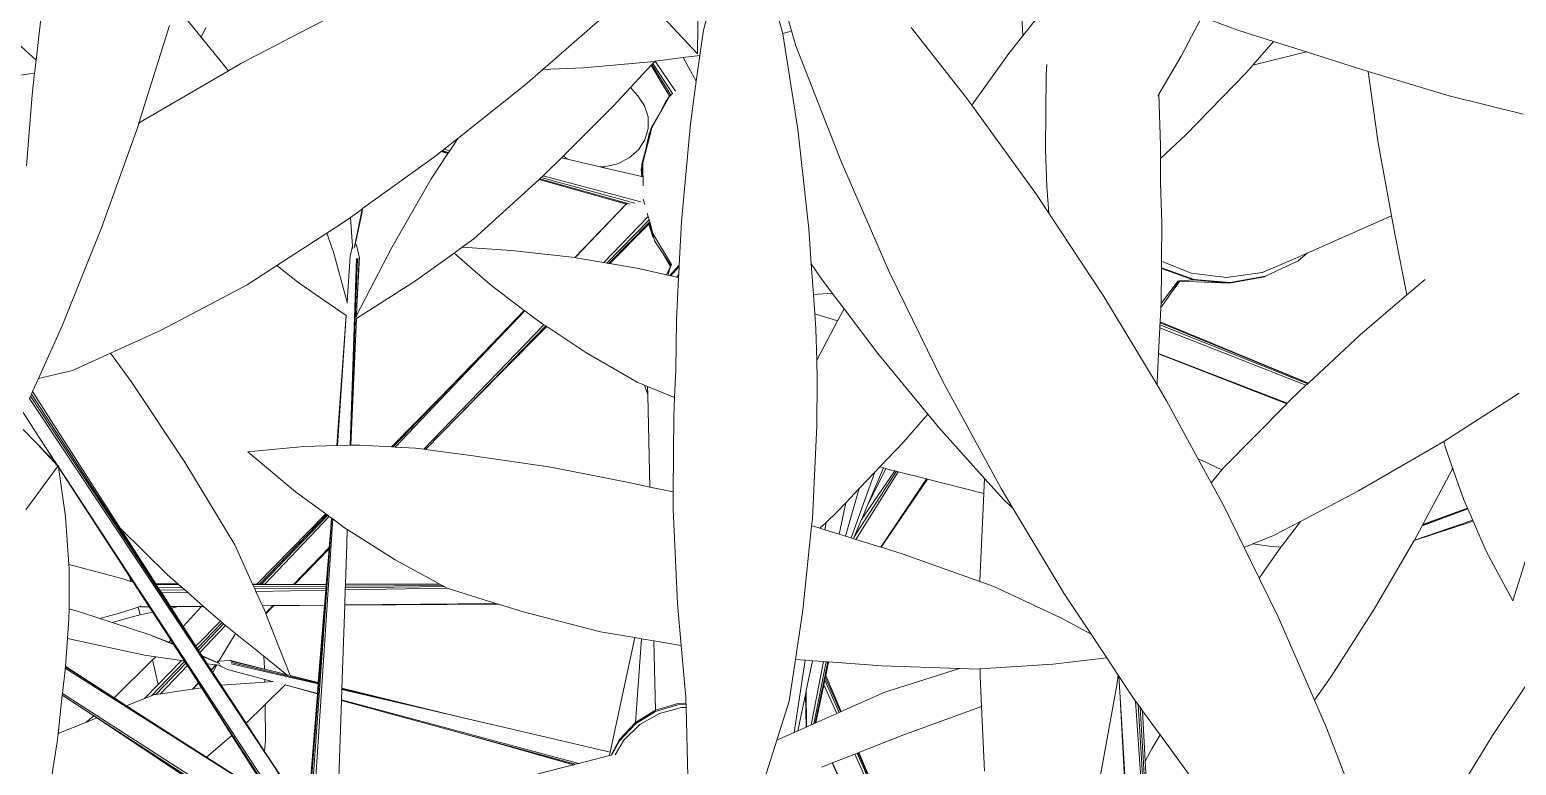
# Model space of a CAD drawing. Header units: millimetres. Extents: x 17 to 218440, y 21 to 53693.
# Drawn here: x 41376.6 to 41617.2, y 21394.7 to 21513.7 of the extents above; entities that cross this region are included whole.
import ezdxf

# ---------------------------------------------------------------- set-up
doc = ezdxf.new("R2010")
doc.units = ezdxf.units.MM
doc.header["$MEASUREMENT"] = 0
doc.layers.add('Edges', color=7, linetype='Continuous', lineweight=18)

# ---------------------------------------------------------------- blocks, each defined once
blk = doc.blocks.new('BAMBOOPLAN')
at = {"layer": 'Edges'}
for p, q in [((3.6815, 0.0826), (3.6303, 0.2615)), ((3.4637, 0.0292), (3.4664, 0.2076)), ((3.4774, 0.0844), (3.5165, 0.2325)), ((3.6609, 0.0762), (3.6189, 0.2274)), ((1.9338, 0.0151), (1.9533, 0.185)), ((4.2162, 0.0707), (4.2102, 0.1849)), ((3.4637, 0.0292), (3.35, 0.1511)), ((4.2162, 0.0707), (4.2803, 0.1518)), ((2.2757, 0.1171), (2.3154, 0.0683)), ((2.4079, 0.0069), (2.6418, 0.1287)), ((3.1059, -0.0072), (3.239, 0.1086)), ((4.5825, 0.0238), (4.6307, 0.1146)), ((4.7134, 0.0843), (4.6307, 0.1146)), ((2.1716, -0.1312), (2.2425, 0.0947)), ((2.3263, 0.0903), (2.3154, 0.0683)), ((3.4693, 0.0259), (3.4774, 0.0844)), ((3.6609, 0.0762), (3.6747, 0.0803)), ((3.6611, 0.0753), (3.6609, 0.0762)), ((3.6957, -0.1445), (3.6611, 0.0753)), ((3.6747, 0.0803), (3.6815, 0.0826)), ((3.6915, 0.0476), (3.6815, 0.0826)), ((4.0823, -0.0677), (3.9579, 0.0906)), ((4.1842, 0.0302), (4.2162, 0.0707)), ((4.7964, 0.0578), (4.7134, 0.0843)), ((1.8835, 0.061), (1.9338, 0.0151)), ((2.3154, 0.0683), (2.3791, -0.0099)), ((3.7958, -0.2196), (3.6915, 0.0476)), ((4.7485, 0.0033), (4.7964, 0.0578)), ((4.8722, 0.0337), (4.7964, 0.0578)), ((1.9303, -0.0151), (1.9338, 0.0151)), ((2.3791, -0.0099), (2.4079, 0.0069)), ((3.2001, -0.003), (3.3556, 0.0107)), ((3.3566, 0.003), (3.3086, -0.0488)), ((3.3556, 0.0107), (3.365, 0.012)), ((3.358, 0.0045), (3.3566, 0.003)), ((3.3854, -0.0451), (3.3566, 0.003)), ((3.3607, 0.0074), (3.358, 0.0045)), ((3.4019, -0.0663), (3.358, 0.0045)), ((3.365, 0.012), (3.3607, 0.0074)), ((3.3607, 0.0074), (3.406, -0.0621)), ((3.365, 0.012), (3.3661, 0.0121)), ((3.3661, 0.0121), (3.4304, 0.0207)), ((3.3661, 0.0121), (3.4126, -0.057)), ((3.4304, 0.0207), (3.4693, 0.0259)), ((3.4304, 0.0207), (3.4524, -0.0186)), ((3.461, -0.034), (3.4693, 0.0259)), ((4.098, -0.0894), (4.1842, 0.0302)), ((4.2715, 0.0047), (4.2701, -0.0191)), ((4.5307, -0.064), (4.5825, 0.0238)), ((4.732, -0.0154), (4.7485, 0.0033)), ((4.8722, 0.0337), (4.7485, 0.0033)), ((4.9755, 0.0008), (4.8722, 0.0337)), ((5.0153, -0.0112), (4.9755, 0.0008)), ((1.8653, -0.0244), (1.9303, -0.0151)), ((1.9245, -0.0655), (1.9303, -0.0151)), ((2.1804, -0.1259), (2.3791, -0.0099)), ((3.0652, -0.0426), (3.1059, -0.0072)), ((3.1059, -0.0072), (3.2001, -0.003)), ((3.4474, -0.1322), (3.461, -0.034)), ((3.4524, -0.0186), (3.461, -0.034)), ((4.2701, -0.0191), (4.2689, -0.1928)), ((4.5931, -0.1582), (4.732, -0.0154)), ((5.0381, -0.1768), (5.0153, -0.0112)), ((5.2025, -0.0679), (5.0153, -0.0112)), ((1.9119, -0.2298), (1.9245, -0.0655)), ((2.9095, -0.1663), (3.0652, -0.0426)), ((3.3086, -0.0488), (3.27, -0.0903)), ((3.3086, -0.0488), (3.3255, -0.0681)), ((3.3413, -0.091), (3.3255, -0.0681)), ((3.3987, -0.068), (3.3854, -0.0451)), ((3.3989, -0.0677), (3.3854, -0.0451)), ((3.3987, -0.068), (3.3931, -0.0779)), ((3.3989, -0.0677), (3.3987, -0.068)), ((3.3991, -0.0687), (3.3987, -0.068)), ((3.3991, -0.0673), (3.3989, -0.0677)), ((3.3995, -0.0688), (3.3989, -0.0677)), ((3.3995, -0.0669), (3.3991, -0.0673)), ((3.3991, -0.0687), (3.3993, -0.069)), ((3.3995, -0.0688), (3.3993, -0.069)), ((3.4019, -0.0663), (3.3995, -0.0688)), ((3.406, -0.0621), (3.4019, -0.0663)), ((3.4063, -0.0619), (3.406, -0.0621)), ((3.4126, -0.057), (3.4126, -0.057)), ((4.098, -0.0894), (4.0823, -0.0677)), ((4.5283, -0.068), (4.5307, -0.064)), ((4.5307, -0.064), (4.535, -0.1827)), ((5.3735, -0.1104), (5.2025, -0.0679)), ((3.27, -0.0903), (3.1538, -0.2065)), ((3.3497, -0.1165), (3.3413, -0.091)), ((3.3959, -0.0749), (3.3659, -0.128)), ((3.3931, -0.0779), (3.3772, -0.1061)), ((3.39, -0.0814), (3.3772, -0.1061)), ((3.3931, -0.0779), (3.39, -0.0814)), ((3.3939, -0.077), (3.3931, -0.0779)), ((3.3968, -0.0719), (3.3939, -0.077)), ((3.3959, -0.0749), (3.3939, -0.077)), ((3.3977, -0.0716), (3.3959, -0.0749)), ((3.3986, -0.0701), (3.3968, -0.0719)), ((3.3968, -0.0719), (3.3977, -0.0716)), ((3.3986, -0.0701), (3.3977, -0.0716)), ((3.3991, -0.0692), (3.3986, -0.0701)), ((3.3993, -0.069), (3.3991, -0.0692)), ((4.2478, -0.2961), (4.098, -0.0894)), ((2.1683, -0.1416), (2.1716, -0.1312)), ((2.1716, -0.1312), (2.1804, -0.1259)), ((3.35, -0.1431), (3.3497, -0.1165)), ((3.3735, -0.1134), (3.3578, -0.1412)), ((3.3772, -0.1061), (3.3581, -0.14)), ((3.3659, -0.128), (3.3581, -0.1418)), ((3.3735, -0.1134), (3.3659, -0.128)), ((3.3772, -0.1061), (3.3735, -0.1134)), ((3.4266, -0.3586), (3.4474, -0.1322)), ((2.0855, -0.3733), (2.1683, -0.1416)), ((2.8779, -0.1914), (2.9095, -0.1663)), ((2.9095, -0.1663), (2.8907, -0.1948)), ((3.3271, -0.1923), (3.3423, -0.1692)), ((3.3507, -0.1689), (3.3383, -0.2173)), ((3.3423, -0.1692), (3.35, -0.1434)), ((3.3517, -0.1557), (3.3441, -0.1908)), ((3.3548, -0.1549), (3.348, -0.1813)), ((3.3507, -0.1689), (3.348, -0.1813)), ((3.35, -0.1431), (3.35, -0.1434)), ((3.3538, -0.1567), (3.3507, -0.1689)), ((3.353, -0.1583), (3.3507, -0.1689)), ((3.3544, -0.1504), (3.3517, -0.1557)), ((3.3538, -0.1567), (3.353, -0.1583)), ((3.3565, -0.1463), (3.3538, -0.1567)), ((3.3548, -0.1549), (3.3538, -0.1567)), ((3.3559, -0.1447), (3.3544, -0.1504)), ((3.3565, -0.1463), (3.3544, -0.1504)), ((3.3575, -0.1444), (3.3548, -0.1549)), ((3.3578, -0.1412), (3.3559, -0.1447)), ((3.3559, -0.1447), (3.3571, -0.1439)), ((3.3571, -0.1439), (3.3565, -0.1463)), ((3.3575, -0.1444), (3.3565, -0.1463)), ((3.3578, -0.1412), (3.3571, -0.1439)), ((3.3571, -0.1439), (3.3577, -0.1436)), ((3.3577, -0.1436), (3.3575, -0.1444)), ((3.3581, -0.1418), (3.3577, -0.1436)), ((3.3581, -0.14), (3.3578, -0.1412)), ((3.7213, -0.3751), (3.6957, -0.1445)), ((4.5348, -0.2125), (4.5931, -0.1582)), ((2.8865, -0.2011), (2.8479, -0.2597)), ((2.8586, -0.2067), (2.8711, -0.1968)), ((2.8711, -0.1968), (2.8719, -0.1961)), ((2.8865, -0.2011), (2.8711, -0.1968)), ((2.8719, -0.1961), (2.8738, -0.1946)), ((2.887, -0.2004), (2.8719, -0.1961)), ((2.8738, -0.1946), (2.8779, -0.1914)), ((2.8738, -0.1946), (2.8882, -0.1985)), ((2.8779, -0.1914), (2.8907, -0.1948)), ((2.887, -0.2004), (2.8865, -0.2011)), ((2.8882, -0.1985), (2.887, -0.2004)), ((2.8907, -0.1948), (2.8882, -0.1985)), ((3.3055, -0.2113), (3.3271, -0.1923)), ((3.3441, -0.1908), (3.3351, -0.2256)), ((3.348, -0.1813), (3.3374, -0.2225)), ((3.3441, -0.1908), (3.3383, -0.2173)), ((4.2689, -0.1928), (4.272, -0.2774)), ((4.535, -0.1827), (4.5348, -0.2125)), ((5.0692, -0.3454), (5.0381, -0.1768)), ((2.6893, -0.3284), (2.8586, -0.2067)), ((3.1491, -0.2112), (3.1118, -0.2484)), ((3.1538, -0.2065), (3.1491, -0.2112)), ((3.1664, -0.2152), (3.1491, -0.2112)), ((3.1538, -0.2065), (3.1611, -0.2126)), ((3.1611, -0.2126), (3.1664, -0.2152)), ((3.2383, -0.232), (3.1664, -0.2152)), ((3.2383, -0.232), (3.249, -0.2319)), ((3.3348, -0.2546), (3.2383, -0.232)), ((3.249, -0.2319), (3.2788, -0.2248)), ((3.2788, -0.2248), (3.3055, -0.2113)), ((3.3352, -0.2315), (3.3339, -0.2373)), ((3.3339, -0.2373), (3.3348, -0.2546)), ((3.3351, -0.2256), (3.3369, -0.2238)), ((3.3351, -0.2256), (3.3352, -0.2315)), ((3.3369, -0.2238), (3.3352, -0.2315)), ((3.3365, -0.2342), (3.3353, -0.24)), ((3.3353, -0.24), (3.336, -0.2549)), ((3.3374, -0.2245), (3.3364, -0.2283)), ((3.3364, -0.2283), (3.3375, -0.2272)), ((3.3364, -0.2283), (3.3365, -0.2342)), ((3.3375, -0.2297), (3.3365, -0.2342)), ((3.3374, -0.2213), (3.3369, -0.2238)), ((3.3383, -0.2173), (3.3374, -0.2207)), ((3.3383, -0.2173), (3.3374, -0.2213)), ((3.3374, -0.2207), (3.3374, -0.2213)), ((3.3374, -0.2213), (3.3374, -0.2225)), ((3.3374, -0.2213), (3.3374, -0.2213)), ((3.3374, -0.2225), (3.3374, -0.2226)), ((3.3374, -0.2226), (3.3374, -0.2245)), ((3.3374, -0.2245), (3.3375, -0.2272)), ((3.3375, -0.2272), (3.3375, -0.2297)), ((3.3375, -0.2297), (3.338, -0.2758)), ((3.908, -0.4764), (3.7958, -0.2196)), ((4.5348, -0.2125), (4.5344, -0.2696)), ((2.8479, -0.2597), (2.7566, -0.4183)), ((3.0979, -0.261), (2.9461, -0.3985)), ((3.0994, -0.2597), (3.0979, -0.261)), ((3.2505, -0.3043), (3.0979, -0.261)), ((3.1024, -0.257), (3.0994, -0.2597)), ((3.3081, -0.318), (3.0994, -0.2597)), ((3.1071, -0.2527), (3.1024, -0.257)), ((3.1024, -0.257), (3.3188, -0.3161)), ((3.1118, -0.2484), (3.1071, -0.2527)), ((3.1071, -0.2527), (3.3327, -0.3129)), ((3.336, -0.2549), (3.3348, -0.2546)), ((4.5344, -0.2696), (4.5375, -0.3617)), ((3.2986, -0.318), (3.2505, -0.3043)), ((3.3005, -0.3184), (3.2505, -0.3043)), ((3.3385, -0.3066), (3.3397, -0.311)), ((4.2765, -0.3395), (4.2478, -0.2961)), ((4.272, -0.2774), (4.2765, -0.3395)), ((2.6609, -0.3488), (2.6878, -0.3295)), ((2.6878, -0.3295), (2.6705, -0.4171)), ((2.6873, -0.3397), (2.6718, -0.412)), ((2.6893, -0.3284), (2.6873, -0.3397)), ((2.6878, -0.3295), (2.6893, -0.3284)), ((3.2986, -0.318), (3.1798, -0.4419)), ((3.2987, -0.318), (3.1808, -0.442)), ((3.2987, -0.318), (3.2986, -0.318)), ((3.3013, -0.3186), (3.3005, -0.3184)), ((3.3081, -0.318), (3.3081, -0.318)), ((3.3188, -0.3161), (3.3189, -0.3161)), ((3.3397, -0.311), (3.3415, -0.3174)), ((3.3421, -0.3193), (3.3415, -0.3174)), ((3.3476, -0.3392), (3.3498, -0.3469)), ((4.4034, -0.5315), (4.2765, -0.3395)), ((1.9942, -0.5997), (2.0855, -0.3733)), ((2.6062, -0.3855), (2.644, -0.3609)), ((2.644, -0.3609), (2.6609, -0.3488)), ((2.6609, -0.3488), (2.6662, -0.4158)), ((3.2473, -0.4532), (3.3498, -0.3469)), ((3.2544, -0.4544), (3.3519, -0.3543)), ((3.3533, -0.3593), (3.2587, -0.4552)), ((3.3515, -0.3645), (3.2608, -0.4555)), ((3.3498, -0.3469), (3.3519, -0.3543)), ((3.3518, -0.3642), (3.3515, -0.3645)), ((3.3515, -0.3645), (3.3586, -0.3896)), ((3.352, -0.364), (3.3518, -0.3642)), ((3.3518, -0.3642), (3.3534, -0.3691)), ((3.3519, -0.3543), (3.3533, -0.3593)), ((3.3522, -0.3638), (3.352, -0.364)), ((3.352, -0.364), (3.3534, -0.3691)), ((3.354, -0.362), (3.3522, -0.3638)), ((3.3522, -0.3638), (3.3605, -0.3898)), ((3.3533, -0.3593), (3.354, -0.362)), ((3.3534, -0.3691), (3.3588, -0.3885)), ((3.354, -0.362), (3.3608, -0.3863)), ((3.4215, -0.4597), (3.4266, -0.3586)), ((3.7269, -0.4562), (3.7213, -0.3751)), ((4.5375, -0.3617), (4.5368, -0.4501)), ((4.8743, -0.4317), (5.0692, -0.3454)), ((5.0775, -0.3906), (5.0692, -0.3454)), ((2.4906, -0.4604), (2.6062, -0.3855)), ((2.6062, -0.3855), (2.6216, -0.4297)), ((2.6718, -0.412), (2.6704, -0.4184)), ((2.6724, -0.4121), (2.6718, -0.412)), ((2.6734, -0.4124), (2.6724, -0.4121)), ((2.6741, -0.4127), (2.6734, -0.4124)), ((2.9461, -0.3985), (2.9192, -0.4179)), ((3.3586, -0.3896), (3.3588, -0.3885)), ((3.3586, -0.3896), (3.3596, -0.3914)), ((3.3588, -0.3885), (3.3596, -0.3914)), ((3.3596, -0.3914), (3.3599, -0.3923)), ((3.3599, -0.3923), (3.3605, -0.3898)), ((3.3599, -0.3923), (3.3619, -0.3957)), ((3.3605, -0.3898), (3.3629, -0.3974)), ((3.3608, -0.3863), (3.4034, -0.458)), ((3.3619, -0.3957), (3.3634, -0.4003)), ((3.3619, -0.3957), (3.3629, -0.3974)), ((3.3629, -0.3974), (3.3643, -0.4017)), ((3.3634, -0.4003), (3.3643, -0.4017)), ((3.3643, -0.4017), (3.3647, -0.403)), ((3.3647, -0.403), (3.3841, -0.4332)), ((5.1049, -0.5282), (5.0775, -0.3906)), ((2.6216, -0.4297), (2.6532, -0.5448)), ((2.6602, -0.4384), (2.6532, -0.5448)), ((2.6602, -0.4384), (2.6662, -0.4158)), ((2.6604, -0.8761), (2.6752, -0.4442)), ((2.6608, -0.4373), (2.6608, -0.4374)), ((2.6613, -0.8761), (2.6776, -0.4437)), ((2.6662, -0.4158), (2.6663, -0.4179)), ((2.6665, -0.4194), (2.6666, -0.4206)), ((2.6747, -0.4131), (2.6741, -0.4127)), ((2.675, -0.4135), (2.6747, -0.4131)), ((2.6816, -0.4394), (2.675, -0.4135)), ((2.7566, -0.4183), (2.6751, -0.5756)), ((2.6817, -0.4407), (2.676, -0.555)), ((2.681, -0.4419), (2.676, -0.555)), ((2.6817, -0.4407), (2.6816, -0.4394)), ((2.9007, -0.4313), (2.8114, -0.4957)), ((2.9192, -0.4179), (2.9007, -0.4313)), ((2.9007, -0.4313), (2.9845, -0.5042)), ((2.9192, -0.4179), (3.0339, -0.4251)), ((3.0339, -0.4251), (3.1798, -0.4419)), ((3.1798, -0.4419), (3.1808, -0.442)), ((3.1808, -0.442), (3.1822, -0.4421)), ((3.1822, -0.4421), (3.2473, -0.4532)), ((3.3841, -0.4332), (3.4014, -0.4624)), ((3.3841, -0.4332), (3.4019, -0.4609)), ((4.7699, -0.4767), (4.846, -0.4442)), ((4.846, -0.4442), (4.8743, -0.4317)), ((4.8533, -0.4495), (4.8743, -0.4317)), ((2.422, -0.5049), (2.4906, -0.4604)), ((2.4906, -0.4604), (2.5424, -0.5012)), ((3.2473, -0.4532), (3.2544, -0.4544)), ((3.2544, -0.4544), (3.2587, -0.4552)), ((3.2587, -0.4552), (3.2608, -0.4555)), ((3.2608, -0.4555), (3.3273, -0.4668)), ((3.3273, -0.4668), (3.3925, -0.4817)), ((3.3925, -0.4817), (3.4014, -0.4624)), ((3.4017, -0.463), (3.3954, -0.4824)), ((3.4215, -0.4597), (3.3999, -0.4834)), ((3.4014, -0.4624), (3.4019, -0.4612)), ((3.4014, -0.4624), (3.4017, -0.463)), ((3.4021, -0.462), (3.4017, -0.463)), ((3.4214, -0.4623), (3.4018, -0.4838)), ((3.4019, -0.4609), (3.4019, -0.4612)), ((3.4019, -0.4609), (3.402, -0.461)), ((3.4019, -0.4612), (3.402, -0.461)), ((3.4019, -0.4612), (3.4021, -0.462)), ((3.402, -0.461), (3.4034, -0.458)), ((3.402, -0.461), (3.4023, -0.4614)), ((3.4023, -0.4614), (3.4021, -0.462)), ((3.4034, -0.458), (3.4023, -0.4614)), ((3.4204, -0.4813), (3.415, -0.4868)), ((3.4201, -0.488), (3.4204, -0.4813)), ((3.4204, -0.4813), (3.4206, -0.4789)), ((3.4206, -0.4789), (3.4214, -0.4623)), ((3.4214, -0.4623), (3.4215, -0.4597)), ((3.7269, -0.4562), (3.7485, -0.4877)), ((3.7319, -0.5272), (3.7269, -0.4562)), ((4.0315, -0.7287), (3.908, -0.4764)), ((4.5367, -0.4671), (4.5361, -0.5459)), ((4.5368, -0.4521), (4.5367, -0.4653)), ((4.5367, -0.4653), (4.6127, -0.4927)), ((4.5367, -0.4653), (4.5367, -0.4671)), ((4.5367, -0.4671), (4.6104, -0.4937)), ((4.5368, -0.4501), (4.6055, -0.478)), ((4.5368, -0.4501), (4.5368, -0.4521)), ((4.6055, -0.478), (4.6878, -0.4883)), ((4.6878, -0.4883), (4.7699, -0.4767)), ((4.7699, -0.4767), (4.7692, -0.477)), ((4.7779, -0.485), (4.8533, -0.4495)), ((2.2232, -0.6095), (2.422, -0.5049)), ((2.5424, -0.5012), (2.651, -0.5757)), ((2.8114, -0.4957), (2.6748, -0.583)), ((2.9845, -0.5042), (3.0628, -0.5639)), ((3.3925, -0.4817), (3.3954, -0.4824)), ((3.3954, -0.4824), (3.3999, -0.4834)), ((3.3999, -0.4834), (3.4018, -0.4838)), ((3.4018, -0.4838), (3.4132, -0.4864)), ((3.4132, -0.4864), (3.415, -0.4868)), ((3.415, -0.4868), (3.4201, -0.488)), ((3.4151, -0.5866), (3.4201, -0.488)), ((3.7485, -0.4877), (3.7756, -0.5238)), ((4.536, -0.5482), (4.5748, -0.4963)), ((4.5593, -0.5236), (4.5797, -0.4965)), ((4.5593, -0.5236), (4.5781, -0.4966)), ((4.5748, -0.4963), (4.5785, -0.4961)), ((4.5782, -0.4965), (4.5748, -0.4963)), ((4.5781, -0.4966), (4.5783, -0.4965)), ((4.5781, -0.4966), (4.5782, -0.4965)), ((4.5782, -0.4965), (4.5785, -0.4961)), ((4.5783, -0.4965), (4.5782, -0.4965)), ((4.5783, -0.4965), (4.579, -0.496)), ((4.5797, -0.4965), (4.5783, -0.4965)), ((4.5785, -0.4961), (4.579, -0.496)), ((4.579, -0.496), (4.5801, -0.496)), ((4.5797, -0.4965), (4.5801, -0.496)), ((4.6935, -0.5007), (4.5797, -0.4965)), ((4.5801, -0.496), (4.6104, -0.4937)), ((4.6104, -0.4937), (4.6935, -0.5007)), ((4.6127, -0.4927), (4.6958, -0.4998)), ((4.6935, -0.5007), (4.7755, -0.486)), ((4.6958, -0.4998), (4.7774, -0.4851)), ((4.7755, -0.486), (4.7779, -0.485)), ((4.7755, -0.486), (4.7774, -0.4851)), ((4.7774, -0.4851), (4.7779, -0.485)), ((5.1468, -0.4926), (5.1049, -0.5282)), ((2.6532, -0.5448), (2.6538, -0.5471)), ((3.7319, -0.5272), (3.7756, -0.5238)), ((3.7351, -0.5723), (3.7319, -0.5272)), ((3.7756, -0.5238), (3.8029, -0.5601)), ((4.5267, -0.7365), (4.4034, -0.5315)), ((4.536, -0.5482), (4.5356, -0.5558)), ((4.5361, -0.5459), (4.536, -0.5482)), ((4.5388, -0.5532), (4.5593, -0.5236)), ((5.1049, -0.5282), (4.9959, -0.621)), ((2.651, -0.5757), (2.6296, -0.8768)), ((2.6511, -0.5758), (2.6314, -0.8768)), ((2.651, -0.5757), (2.6511, -0.5758)), ((2.6511, -0.5758), (2.652, -0.5764)), ((2.6748, -0.583), (2.6619, -0.8761)), ((2.6748, -0.583), (2.6745, -0.5831)), ((2.6751, -0.5756), (2.6749, -0.5794)), ((2.676, -0.555), (2.6751, -0.5756)), ((3.0641, -0.5648), (2.7643, -0.8801)), ((3.0628, -0.5639), (2.9682, -0.6626)), ((3.0628, -0.5639), (3.0641, -0.5648)), ((3.0641, -0.5648), (3.0922, -0.5862)), ((3.7351, -0.5723), (3.7878, -0.5885)), ((3.7374, -0.6064), (3.7351, -0.5723)), ((3.7878, -0.5885), (3.8029, -0.5601)), ((3.8029, -0.5601), (3.8811, -0.664)), ((4.5356, -0.5564), (4.534, -0.5906)), ((4.5356, -0.5558), (4.5378, -0.554)), ((4.5356, -0.5564), (4.5368, -0.5554)), ((4.5356, -0.5558), (4.5356, -0.5564)), ((4.5368, -0.5554), (4.5378, -0.554)), ((4.5378, -0.554), (4.5388, -0.5532)), ((1.9393, -0.7215), (1.9942, -0.5997)), ((2.1062, -0.6631), (2.2232, -0.6095)), ((2.8307, -0.8852), (3.1085, -0.5971)), ((2.9095, -0.8092), (3.1129, -0.6)), ((3.1147, -0.6012), (3.0086, -0.7087)), ((3.1153, -0.6016), (3.0086, -0.7087)), ((3.0922, -0.5862), (3.1085, -0.5971)), ((3.1085, -0.5971), (3.1129, -0.6)), ((3.1129, -0.6), (3.1147, -0.6012)), ((3.1147, -0.6012), (3.1153, -0.6016)), ((3.1153, -0.6016), (3.2056, -0.6617)), ((3.414, -0.7011), (3.4151, -0.5866)), ((3.7396, -0.6793), (3.7374, -0.6064)), ((3.7396, -0.6793), (3.7878, -0.5885)), ((4.5333, -0.6043), (4.5305, -0.6639)), ((4.5336, -0.5976), (4.5333, -0.6043)), ((4.8713, -0.7373), (4.5333, -0.6043)), ((4.5339, -0.593), (4.5336, -0.5976)), ((4.8753, -0.7336), (4.5336, -0.5976)), ((4.534, -0.5906), (4.5339, -0.593)), ((4.5339, -0.593), (4.8766, -0.7324)), ((4.534, -0.5906), (4.877, -0.732)), ((4.9959, -0.621), (4.877, -0.732)), ((2.0182, -0.7033), (2.1062, -0.6631)), ((2.1062, -0.6631), (2.1539, -0.7288)), ((2.9682, -0.6626), (2.7599, -0.8799)), ((2.9682, -0.6626), (2.8653, -0.7689)), ((3.2056, -0.6617), (3.3246, -0.7303)), ((3.7409, -0.7249), (3.7396, -0.6793)), ((3.8811, -0.664), (3.9964, -0.8037)), ((4.5304, -0.6642), (4.5273, -0.7296)), ((4.5305, -0.6639), (4.5304, -0.6642)), ((4.5304, -0.6642), (4.8267, -0.7798)), ((4.5305, -0.6639), (4.8279, -0.7785)), ((1.9258, -0.7515), (1.9393, -0.7215)), ((1.9393, -0.7215), (2.0182, -0.7033)), ((3.0086, -0.7087), (2.9095, -0.8092)), ((3.4109, -0.7652), (3.414, -0.7011)), ((1.923, -0.7579), (1.9256, -0.7519)), ((1.9256, -0.7519), (1.9258, -0.7515)), ((1.9256, -0.7519), (1.9749, -0.8287)), ((1.9258, -0.7515), (1.9749, -0.8287)), ((2.1539, -0.7288), (2.2783, -0.9147)), ((3.3246, -0.7303), (3.3414, -0.7371)), ((3.3414, -0.7371), (3.3486, -0.7594)), ((3.3414, -0.7371), (3.3481, -0.7398)), ((3.3481, -0.7398), (3.3486, -0.7594)), ((3.3481, -0.7398), (3.4109, -0.7652)), ((3.7402, -0.8301), (3.7409, -0.7249)), ((4.166, -0.976), (4.0315, -0.7287)), ((4.5273, -0.7296), (4.5267, -0.7365)), ((4.5486, -0.7731), (4.5267, -0.7365)), ((4.8713, -0.7373), (4.8363, -0.77)), ((4.8753, -0.7336), (4.8713, -0.7373)), ((4.8766, -0.7324), (4.8753, -0.7336)), ((4.877, -0.732), (4.8766, -0.7324)), ((5.364, -0.7555), (5.1899, -0.867)), ((1.9185, -0.7678), (1.9209, -0.7624)), ((2.5616, -1.7342), (1.9185, -0.7678)), ((1.9209, -0.7624), (1.923, -0.7579)), ((2.3857, -1.4673), (1.9209, -0.7624)), ((2.3296, -1.3813), (1.923, -0.7579)), ((2.7564, -0.8797), (2.8653, -0.7689)), ((2.8653, -0.7689), (2.7579, -0.8798)), ((3.3486, -0.7594), (3.3538, -0.9725)), ((3.4087, -0.8086), (3.4109, -0.7652)), ((4.6214, -0.9069), (4.5486, -0.7731)), ((4.8267, -0.7798), (4.68, -0.9286)), ((4.8279, -0.7785), (4.8267, -0.7798)), ((4.8363, -0.77), (4.8279, -0.7785)), ((1.9037, -0.8005), (1.9396, -0.8553)), ((2.835, -0.8858), (2.9095, -0.8092)), ((3.4076, -0.984), (3.4087, -0.8086)), ((3.9393, -0.8695), (3.9964, -0.8037)), ((3.9964, -0.8037), (4.0214, -0.834)), ((1.904, -0.8392), (1.937, -0.8732)), ((1.9396, -0.8553), (1.98, -0.9175)), ((1.9396, -0.8553), (1.9845, -0.9238)), ((1.9749, -0.8287), (2.1282, -1.0675)), ((3.7296, -1.0451), (3.7402, -0.8301)), ((4.0214, -0.834), (4.128, -0.9527)), ((1.937, -0.8732), (1.984, -0.9244)), ((1.937, -0.8732), (1.98, -0.9175)), ((2.424, -0.8911), (2.5534, -0.8785)), ((2.424, -0.8911), (2.5342, -0.9833)), ((2.5534, -0.8785), (2.6296, -0.8768)), ((2.6296, -0.8768), (2.6314, -0.8768)), ((2.6314, -0.8768), (2.6604, -0.8761)), ((2.6604, -0.8761), (2.6613, -0.8761)), ((2.6613, -0.8761), (2.6619, -0.8761)), ((2.6619, -0.8761), (2.6827, -0.8756)), ((2.6827, -0.8756), (2.7564, -0.8797)), ((2.7564, -0.8797), (2.7579, -0.8798)), ((2.7579, -0.8798), (2.7599, -0.8799)), ((2.7599, -0.8799), (2.7643, -0.8801)), ((2.7643, -0.8801), (2.8115, -0.8827)), ((2.8115, -0.8827), (2.8307, -0.8852)), ((2.8307, -0.8852), (2.835, -0.8858)), ((2.835, -0.8858), (2.9395, -0.8996)), ((3.8859, -0.9256), (3.9393, -0.8695)), ((5.181, -0.8727), (4.9931, -0.9815)), ((5.1899, -0.867), (5.181, -0.8727)), ((5.1936, -0.8808), (5.1899, -0.867)), ((5.2105, -0.929), (5.1936, -0.8808)), ((1.984, -0.9244), (1.9105, -1.0249)), ((1.98, -0.9175), (1.9843, -0.9241)), ((1.9843, -0.9241), (1.984, -0.9244)), ((1.9845, -0.9238), (1.9843, -0.9241)), ((1.9854, -0.9225), (1.9845, -0.9238)), ((1.9854, -0.9225), (1.9859, -0.926)), ((1.9859, -0.926), (2.4956, -1.7043)), ((1.9859, -0.926), (1.986, -0.9268)), ((1.986, -0.9268), (2.0022, -1.041)), ((1.986, -0.9268), (2.1498, -1.1791)), ((2.2783, -0.9147), (2.3933, -1.1064)), ((2.9395, -0.8996), (3.1249, -0.9264)), ((3.1249, -0.9264), (3.3089, -0.9629)), ((3.8943, -0.928), (3.8566, -1.0166)), ((3.8738, -0.9383), (3.8859, -0.9256)), ((3.8859, -0.9256), (3.8943, -0.928)), ((3.8943, -0.928), (3.8992, -0.9294)), ((4.6214, -0.9069), (4.6765, -0.9329)), ((4.652, -0.9631), (4.6214, -0.9069)), ((3.8738, -0.9383), (3.8192, -1.0904)), ((3.924, -0.9362), (3.8263, -1.0877)), ((3.9278, -0.9372), (3.8304, -1.0938)), ((3.8377, -0.9763), (3.8738, -0.9383)), ((3.8435, -1.0473), (3.9199, -0.9352)), ((3.8992, -0.9294), (3.8566, -1.0166)), ((3.8882, -1.1118), (3.9932, -0.9537)), ((3.8884, -1.1118), (3.9962, -0.9544)), ((3.8992, -0.9294), (3.912, -0.9332)), ((3.912, -0.9332), (3.9199, -0.9352)), ((3.9199, -0.9352), (3.924, -0.9362)), ((3.924, -0.9362), (3.9278, -0.9372)), ((3.9278, -0.9372), (3.9932, -0.9537)), ((3.9932, -0.9537), (3.9962, -0.9544)), ((3.9962, -0.9544), (4.1258, -0.9872)), ((4.128, -0.9527), (4.1266, -0.9685)), ((4.128, -0.9527), (4.1724, -1.0022)), ((4.6765, -0.9329), (4.652, -0.9631)), ((4.68, -0.9286), (4.6765, -0.9329)), ((5.2083, -0.9337), (5.1417, -1.059)), ((5.2092, -0.9318), (5.2083, -0.9337)), ((5.2097, -0.9308), (5.2092, -0.9318)), ((5.2119, -0.9329), (5.2092, -0.9318)), ((5.2103, -0.9295), (5.2097, -0.9308)), ((5.2097, -0.9308), (5.2114, -0.9315)), ((5.2105, -0.929), (5.2103, -0.9295)), ((5.2103, -0.9295), (5.2107, -0.9296)), ((5.2107, -0.9296), (5.2105, -0.929)), ((5.2114, -0.9315), (5.2107, -0.9296)), ((5.2119, -0.9329), (5.2114, -0.9315)), ((5.2363, -1.0025), (5.2119, -0.9329)), ((2.5342, -0.9833), (2.6042, -1.0347)), ((3.3089, -0.9629), (3.3538, -0.9725)), ((3.3538, -0.9725), (3.4076, -0.984)), ((3.4073, -1.0242), (3.4076, -0.984)), ((3.8377, -0.9763), (3.8058, -1.0862)), ((3.8067, -1.0089), (3.8377, -0.9763)), ((4.1258, -0.9872), (4.117, -1.189)), ((4.1266, -0.9685), (4.1258, -0.9872)), ((4.1932, -1.0213), (4.166, -0.976)), ((4.6832, -1.0204), (4.652, -0.9631)), ((4.9931, -0.9815), (4.8585, -1.0522)), ((3.4176, -1.2416), (3.4073, -1.0242)), ((3.7613, -1.0542), (3.7876, -1.029)), ((3.7876, -1.029), (3.8067, -1.0089)), ((3.7914, -1.0817), (3.8067, -1.0089)), ((3.8566, -1.0166), (3.8435, -1.0473)), ((4.1724, -1.0022), (4.1932, -1.0213)), ((4.3112, -1.2177), (4.1932, -1.0213)), ((4.7283, -1.1126), (4.6832, -1.0204)), ((5.2453, -1.0229), (5.1399, -1.0624)), ((5.245, -1.0222), (5.1407, -1.0608)), ((5.1417, -1.059), (5.2447, -1.0216)), ((5.2447, -1.0216), (5.2363, -1.0025)), ((5.245, -1.0222), (5.2447, -1.0216)), ((5.2453, -1.0229), (5.245, -1.0222)), ((5.257, -1.0495), (5.2453, -1.0229)), ((2.0022, -1.041), (2.0099, -1.152)), ((2.4444, -1.1973), (2.6042, -1.0347)), ((2.6064, -1.0363), (2.4505, -1.1973)), ((2.6084, -1.0378), (2.4555, -1.1973)), ((2.6119, -1.0404), (2.4627, -1.1973)), ((2.6177, -1.0446), (2.5664, -1.7653)), ((2.6202, -1.0464), (2.5722, -1.7783)), ((2.6042, -1.0347), (2.6064, -1.0363)), ((2.6064, -1.0363), (2.6084, -1.0378)), ((2.6084, -1.0378), (2.6119, -1.0404)), ((2.6119, -1.0404), (2.6172, -1.0442)), ((2.6147, -1.0779), (2.6172, -1.0442)), ((2.6172, -1.0442), (2.6177, -1.0446)), ((2.6177, -1.0446), (2.6202, -1.0464)), ((2.6202, -1.0464), (2.6477, -1.0666)), ((3.7075, -1.2572), (3.7278, -1.0622)), ((3.7278, -1.0622), (3.7296, -1.0451)), ((3.7278, -1.0622), (3.7318, -1.0632)), ((3.7318, -1.0632), (3.747, -1.068)), ((3.747, -1.068), (3.7613, -1.0542)), ((3.7587, -1.0716), (3.7613, -1.0542)), ((3.8435, -1.0473), (3.8263, -1.0877)), ((4.8585, -1.0522), (4.796, -1.085)), ((4.8585, -1.0522), (4.8137, -1.111)), ((5.1217, -1.0965), (5.2577, -1.0512)), ((5.1225, -1.0951), (5.257, -1.0495)), ((5.1399, -1.0624), (5.1225, -1.0951)), ((5.1407, -1.0608), (5.1399, -1.0624)), ((5.1417, -1.059), (5.1407, -1.0608)), ((5.2577, -1.0512), (5.257, -1.0495)), ((5.2884, -1.1209), (5.2577, -1.0512)), ((2.1282, -1.0675), (2.2381, -1.1759)), ((2.1282, -1.0675), (2.2109, -1.1964)), ((2.5625, -1.7551), (2.6147, -1.0779)), ((2.6119, -1.1121), (2.6147, -1.0779)), ((2.6477, -1.0666), (2.6538, -1.0705)), ((2.6526, -1.104), (2.6538, -1.0705)), ((2.6526, -1.104), (2.6538, -1.0722)), ((2.6538, -1.0705), (2.6539, -1.0706)), ((2.6538, -1.0722), (2.6539, -1.0706)), ((2.6538, -1.0722), (2.6548, -1.0712)), ((2.6539, -1.0706), (2.6548, -1.0712)), ((2.6548, -1.0712), (2.7642, -1.1409)), ((3.747, -1.068), (3.7587, -1.0716)), ((3.7587, -1.0716), (3.7914, -1.0817)), ((3.7914, -1.0817), (3.8058, -1.0862)), ((3.8058, -1.0862), (3.8192, -1.0904)), ((3.8192, -1.0904), (3.8245, -1.092)), ((3.8263, -1.0877), (3.8245, -1.092)), ((3.8245, -1.092), (3.8304, -1.0938)), ((3.8304, -1.0938), (3.8882, -1.1118)), ((4.796, -1.085), (4.7487, -1.1043)), ((5.1217, -1.0965), (5.029, -1.2551)), ((5.122, -1.0961), (5.1217, -1.0965)), ((5.1225, -1.0951), (5.122, -1.0961)), ((5.3496, -1.2357), (5.3926, -1.0986)), ((2.3933, -1.1064), (2.4349, -1.1972)), ((2.5295, -1.1976), (2.6119, -1.1121)), ((2.5319, -1.1976), (2.6116, -1.1156)), ((2.605, -1.1976), (2.6116, -1.1156)), ((2.6116, -1.1156), (2.6119, -1.1121)), ((2.6494, -1.1975), (2.6526, -1.104)), ((3.8882, -1.1118), (3.8884, -1.1118)), ((3.8884, -1.1118), (3.9392, -1.1276)), ((3.9392, -1.1276), (4.117, -1.1909)), ((4.7487, -1.1043), (4.7283, -1.1126)), ((4.763, -1.1836), (4.7283, -1.1126)), ((4.7487, -1.1043), (4.7855, -1.1091)), ((4.8134, -1.1115), (4.763, -1.1836)), ((4.7855, -1.1091), (4.8134, -1.1115)), ((4.8137, -1.111), (4.8134, -1.1115)), ((5.3496, -1.2357), (5.2884, -1.1209)), ((2.0099, -1.152), (2.0158, -1.1529)), ((2.0099, -1.152), (2.0104, -1.1594)), ((2.0104, -1.1594), (2.0101, -1.2539)), ((2.0158, -1.1529), (2.1319, -1.1839)), ((2.7642, -1.1409), (2.8677, -1.1974)), ((2.1319, -1.1839), (2.1531, -1.191)), ((2.1531, -1.191), (2.1498, -1.1791)), ((2.1498, -1.1791), (2.1587, -1.1928)), ((2.1531, -1.191), (2.1587, -1.1928)), ((2.1587, -1.1928), (2.1684, -1.2078)), ((2.2109, -1.1964), (2.2619, -1.1966)), ((2.2109, -1.1964), (2.2118, -1.1978)), ((2.2118, -1.1978), (2.2632, -1.1978)), ((2.2118, -1.1978), (2.2167, -1.2055)), ((2.2381, -1.1759), (2.2619, -1.1966)), ((2.2619, -1.1966), (2.2632, -1.1978)), ((2.2632, -1.1978), (2.2715, -1.205)), ((2.4349, -1.1972), (2.4444, -1.1973)), ((2.4349, -1.1972), (2.4351, -1.1977)), ((2.4351, -1.1977), (2.5295, -1.1976)), ((2.4351, -1.1977), (2.4378, -1.2037)), ((2.6046, -1.2024), (2.4378, -1.2037)), ((2.4444, -1.1973), (2.4505, -1.1973)), ((2.4505, -1.1973), (2.4555, -1.1973)), ((2.4555, -1.1973), (2.4627, -1.1973)), ((2.4627, -1.1973), (2.5295, -1.1976)), ((2.5295, -1.1976), (2.5319, -1.1976)), ((2.5319, -1.1976), (2.5406, -1.1976)), ((2.5406, -1.1976), (2.605, -1.1976)), ((2.6043, -1.2063), (2.6046, -1.2024)), ((2.6046, -1.2024), (2.605, -1.1976)), ((2.6491, -1.2057), (2.6493, -1.2021)), ((2.8776, -1.2028), (2.6491, -1.2057)), ((2.6493, -1.2021), (2.6494, -1.1975)), ((2.8731, -1.2003), (2.6493, -1.2021)), ((2.6494, -1.1975), (2.8677, -1.1974)), ((2.8677, -1.1974), (2.8731, -1.2003)), ((2.8731, -1.2003), (2.8776, -1.2028)), ((2.8776, -1.2028), (2.8833, -1.2059)), ((4.117, -1.189), (4.117, -1.1909)), ((4.117, -1.1909), (4.1489, -1.2023)), ((4.1489, -1.2023), (4.306, -1.276)), ((4.8066, -1.2728), (4.763, -1.1836)), ((2.1684, -1.2078), (2.1956, -1.2497)), ((2.2715, -1.205), (2.2167, -1.2055)), ((2.2167, -1.2055), (2.2204, -1.2111)), ((2.2777, -1.2104), (2.2204, -1.2111)), ((2.2204, -1.2111), (2.2245, -1.2176)), ((2.2848, -1.2166), (2.2245, -1.2176)), ((2.2245, -1.2176), (2.2448, -1.2492)), ((2.2715, -1.205), (2.2777, -1.2104)), ((2.2777, -1.2104), (2.2848, -1.2166)), ((2.2848, -1.2166), (2.3213, -1.2485)), ((2.4378, -1.2037), (2.44, -1.2083)), ((2.6043, -1.2063), (2.44, -1.2083)), ((2.44, -1.2083), (2.4425, -1.2139)), ((2.6039, -1.2112), (2.4425, -1.2139)), ((2.4425, -1.2139), (2.4577, -1.2471)), ((2.6011, -1.2457), (2.6039, -1.2112)), ((2.6039, -1.2112), (2.6043, -1.2063)), ((2.6478, -1.2452), (2.649, -1.2104)), ((2.649, -1.2104), (2.6491, -1.2057)), ((2.8848, -1.2064), (2.649, -1.2104)), ((2.8833, -1.2059), (2.8848, -1.2064)), ((2.8848, -1.2064), (2.9975, -1.2418)), ((4.3742, -1.313), (4.3112, -1.2177)), ((2.0101, -1.2539), (2.01, -1.2776)), ((2.0101, -1.2539), (2.0341, -1.2615)), ((2.0341, -1.2615), (2.0815, -1.2768)), ((2.0815, -1.2768), (2.1322, -1.2629)), ((2.1097, -1.2859), (2.159, -1.272)), ((2.1322, -1.2629), (2.1698, -1.2501)), ((2.159, -1.272), (2.175, -1.2684)), ((2.1698, -1.2501), (2.175, -1.2483)), ((2.175, -1.2684), (2.1698, -1.2501)), ((2.175, -1.2483), (2.1765, -1.2478)), ((2.1765, -1.2499), (2.175, -1.2483)), ((2.175, -1.2684), (2.2036, -1.2621)), ((2.1765, -1.2499), (2.1956, -1.2497)), ((2.1956, -1.2497), (2.2036, -1.2621)), ((2.2036, -1.2621), (2.2456, -1.3267)), ((2.2448, -1.2492), (2.2623, -1.2491)), ((2.2448, -1.2492), (2.2469, -1.2525)), ((2.2469, -1.2525), (2.2623, -1.2491)), ((2.2469, -1.2525), (2.2743, -1.2951)), ((2.2623, -1.2491), (2.3164, -1.2485)), ((2.2743, -1.2951), (2.3164, -1.2485)), ((2.3164, -1.2485), (2.3213, -1.2485)), ((2.3213, -1.2485), (2.3605, -1.2827)), ((2.4577, -1.2471), (2.4819, -1.2469)), ((2.4577, -1.2471), (2.4624, -1.2575)), ((2.4624, -1.2575), (2.4651, -1.2643)), ((2.4651, -1.2643), (2.4819, -1.2469)), ((2.4651, -1.2643), (2.4657, -1.2657)), ((2.4657, -1.2657), (2.484, -1.2469)), ((2.4657, -1.2657), (2.5215, -1.4085)), ((2.4819, -1.2469), (2.484, -1.2469)), ((2.484, -1.2469), (2.5438, -1.2463)), ((2.5438, -1.2463), (2.6011, -1.2457)), ((2.5438, -1.2463), (2.6011, -1.2459)), ((2.5867, -1.4244), (2.6011, -1.2459)), ((2.6011, -1.2459), (2.6011, -1.2457)), ((2.6412, -1.4377), (2.6478, -1.2457)), ((2.6478, -1.2452), (2.9975, -1.2418)), ((2.6478, -1.2457), (3.0033, -1.2436)), ((2.6478, -1.2457), (2.6478, -1.2452)), ((2.9975, -1.2418), (3.0033, -1.2436)), ((3.0033, -1.2436), (3.0603, -1.2615)), ((3.0603, -1.2615), (3.2396, -1.3076)), ((3.4262, -1.3388), (3.4176, -1.2416)), ((3.6904, -1.3713), (3.7075, -1.2572)), ((5.029, -1.2551), (4.9295, -1.4104)), ((2.01, -1.2776), (2.0065, -1.3231)), ((2.0815, -1.2768), (2.1097, -1.2859)), ((2.1097, -1.2859), (2.197, -1.3141)), ((2.2743, -1.2951), (2.3035, -1.3407)), ((2.3035, -1.3407), (2.3605, -1.2827)), ((2.3644, -1.2861), (2.3067, -1.3457)), ((2.3676, -1.2889), (2.3093, -1.3497)), ((2.372, -1.2927), (2.3127, -1.3551)), ((2.3605, -1.2827), (2.3644, -1.2861)), ((2.3644, -1.2861), (2.3676, -1.2889)), ((2.3676, -1.2889), (2.372, -1.2927)), ((2.372, -1.2927), (2.376, -1.2962)), ((2.376, -1.2962), (2.395, -1.3114)), ((4.306, -1.276), (4.3742, -1.313)), ((4.8909, -1.4656), (4.8066, -1.2728)), ((2.0065, -1.3231), (2.0017, -1.387)), ((2.1844, -1.3613), (2.0065, -1.3231)), ((2.197, -1.3141), (2.2521, -1.3368)), ((2.197, -1.3141), (2.2413, -1.3316)), ((2.2413, -1.3316), (2.2456, -1.3267)), ((2.2413, -1.3316), (2.2513, -1.3355)), ((2.2456, -1.3267), (2.2513, -1.3355)), ((2.2513, -1.3355), (2.2521, -1.3368)), ((2.2521, -1.3368), (2.277, -1.3751)), ((2.3035, -1.3407), (2.3067, -1.3457)), ((2.3611, -1.3673), (2.395, -1.3114)), ((2.395, -1.3114), (2.4605, -1.3637)), ((3.2396, -1.3076), (3.3187, -1.3208)), ((3.2621, -1.5861), (3.3187, -1.3208)), ((3.3187, -1.3208), (3.334, -1.3234)), ((3.334, -1.3234), (3.3204, -1.5174)), ((3.334, -1.3234), (3.3625, -1.3282)), ((3.3625, -1.3282), (3.3664, -1.489)), ((3.3625, -1.3282), (3.4262, -1.3388)), ((3.4369, -1.4585), (3.4262, -1.3388)), ((4.4103, -1.3675), (4.3742, -1.313)), ((2.1143, -1.4601), (2.2033, -1.3724)), ((2.1844, -1.3613), (2.2106, -1.3652)), ((2.2033, -1.3724), (2.2106, -1.3652)), ((2.2166, -1.4291), (2.2033, -1.3724)), ((2.2106, -1.3652), (2.2706, -1.3741)), ((2.2166, -1.4291), (2.2706, -1.3741)), ((2.2706, -1.3741), (2.277, -1.3751)), ((2.277, -1.3751), (2.2775, -1.3759)), ((2.3067, -1.3457), (2.3093, -1.3497)), ((2.3093, -1.3497), (2.3127, -1.3551)), ((2.3127, -1.3551), (2.3178, -1.3629)), ((2.3178, -1.3629), (2.3533, -1.3782)), ((2.3178, -1.3629), (2.3186, -1.3643)), ((2.3186, -1.3643), (2.358, -1.3805)), ((2.3186, -1.3643), (2.3296, -1.3813)), ((2.3553, -1.3753), (2.3549, -1.3755)), ((2.3568, -1.3752), (2.3553, -1.3753)), ((2.3568, -1.3752), (2.3611, -1.3673)), ((2.3821, -1.3739), (2.3568, -1.3752)), ((2.3568, -1.3753), (2.3568, -1.3752)), ((2.3833, -1.3741), (2.3821, -1.3739)), ((2.3833, -1.3741), (2.4625, -1.3939)), ((2.3843, -1.375), (2.4944, -1.4018)), ((2.4625, -1.3919), (2.4605, -1.3637)), ((2.4605, -1.3637), (2.5143, -1.4067)), ((3.676, -1.4676), (3.6904, -1.3713)), ((3.6872, -1.5402), (3.7127, -1.373)), ((3.6904, -1.3713), (3.7127, -1.373)), ((3.7127, -1.373), (3.7298, -1.3742)), ((3.7153, -1.4432), (3.7298, -1.3742)), ((3.7298, -1.3742), (3.7549, -1.3761)), ((4.2857, -1.3826), (4.4103, -1.3675)), ((4.4368, -1.4077), (4.4103, -1.3675)), ((2.0011, -1.3952), (1.9951, -1.4497)), ((2.0013, -1.3916), (2.0011, -1.3952)), ((2.0016, -1.3884), (2.0013, -1.3916)), ((2.5606, -1.7459), (2.0013, -1.3916)), ((2.0017, -1.3874), (2.0016, -1.3884)), ((2.1584, -1.4887), (2.0016, -1.3884)), ((2.0017, -1.387), (2.0342, -1.4084)), ((2.0017, -1.387), (2.0017, -1.3874)), ((2.0342, -1.4084), (2.0017, -1.3874)), ((2.1143, -1.4601), (2.0342, -1.4084)), ((2.2775, -1.3759), (2.2007, -1.4552)), ((2.2802, -1.3801), (2.2112, -1.4521)), ((2.2838, -1.3855), (2.2219, -1.4506)), ((2.2775, -1.3759), (2.2802, -1.3801)), ((2.2802, -1.3801), (2.2838, -1.3855)), ((2.2838, -1.3855), (2.2971, -1.4061)), ((2.2971, -1.4061), (2.4871, -1.6989)), ((2.3096, -1.4256), (2.2971, -1.4061)), ((2.3296, -1.3813), (2.3305, -1.3827)), ((2.3296, -1.3813), (2.3499, -1.3837)), ((2.3387, -1.3953), (2.3305, -1.3827)), ((2.3387, -1.3953), (2.3499, -1.3837)), ((2.3391, -1.3959), (2.3387, -1.3953)), ((2.3391, -1.3959), (2.3508, -1.3838)), ((2.3428, -1.4016), (2.3391, -1.3959)), ((2.3428, -1.4016), (2.3522, -1.384)), ((2.3618, -1.4307), (2.3428, -1.4016)), ((2.3499, -1.3837), (2.3508, -1.3838)), ((2.3508, -1.3838), (2.3522, -1.384)), ((2.3522, -1.384), (2.3558, -1.3844)), ((2.3535, -1.3776), (2.3533, -1.3782)), ((2.3533, -1.3782), (2.3547, -1.3788)), ((2.3539, -1.3767), (2.3535, -1.3776)), ((2.3544, -1.376), (2.3539, -1.3767)), ((2.3549, -1.3755), (2.3544, -1.376)), ((2.3547, -1.3788), (2.3553, -1.3782)), ((2.3547, -1.3788), (2.3549, -1.3789)), ((2.3549, -1.3789), (2.3553, -1.3782)), ((2.3549, -1.3789), (2.3592, -1.3808)), ((2.3553, -1.3782), (2.3562, -1.3764)), ((2.3769, -1.3947), (2.3558, -1.3844)), ((2.3558, -1.3844), (2.3579, -1.3847)), ((2.3594, -1.3848), (2.3606, -1.385)), ((2.3759, -1.3938), (2.3761, -1.3939)), ((2.3769, -1.3947), (2.4628, -1.4177)), ((2.5865, -1.4264), (2.3855, -1.3786)), ((2.5864, -1.428), (2.3855, -1.3811)), ((2.4625, -1.3939), (2.4625, -1.3919)), ((2.4625, -1.3939), (2.4944, -1.4018)), ((2.4944, -1.4018), (2.5143, -1.4067)), ((2.5143, -1.4067), (2.5181, -1.4076)), ((2.5215, -1.4085), (2.5867, -1.4244)), ((2.5215, -1.4085), (2.5216, -1.4087)), ((3.7266, -1.5226), (3.7549, -1.3761)), ((3.7328, -1.5199), (3.7611, -1.3766)), ((3.765, -1.3769), (3.736, -1.5185)), ((3.7549, -1.3761), (3.7611, -1.3766)), ((3.7603, -1.4086), (3.7595, -1.4122)), ((3.7669, -1.377), (3.7603, -1.4086)), ((3.7603, -1.4086), (3.7961, -1.4918)), ((3.7611, -1.3766), (3.765, -1.3769)), ((3.765, -1.3769), (3.7669, -1.377)), ((3.7669, -1.377), (3.89, -1.3863)), ((3.89, -1.3863), (4.0702, -1.3922)), ((3.8972, -1.447), (4.0702, -1.3922)), ((4.0702, -1.3922), (4.1126, -1.3936)), ((4.1126, -1.3936), (4.1173, -1.3933)), ((4.1173, -1.3933), (4.2857, -1.3826)), ((4.1173, -1.3933), (4.1173, -1.4096)), ((4.1173, -1.4096), (4.1206, -1.4804)), ((4.4368, -1.4077), (4.4337, -1.4307)), ((4.4382, -1.4098), (4.4368, -1.4077)), ((2.1845, -1.4618), (2.2166, -1.4291)), ((2.2219, -1.4506), (2.2956, -1.4401)), ((2.2956, -1.4401), (2.3096, -1.4256)), ((2.2956, -1.4401), (2.2962, -1.44)), ((2.2962, -1.44), (2.3098, -1.426)), ((2.2962, -1.44), (2.3169, -1.4371)), ((2.3098, -1.426), (2.3096, -1.4256)), ((2.3169, -1.4371), (2.3098, -1.426)), ((2.3485, -1.4866), (2.3169, -1.4371)), ((2.3618, -1.4307), (2.4629, -1.4235)), ((2.3857, -1.4673), (2.3618, -1.4307)), ((2.4629, -1.4235), (2.4628, -1.4177)), ((2.4628, -1.4177), (2.48, -1.4222)), ((2.4629, -1.4235), (2.48, -1.4222)), ((2.4636, -1.4755), (2.5098, -1.4304)), ((2.48, -1.4222), (2.4823, -1.4221)), ((2.5098, -1.4304), (2.5099, -1.4302)), ((2.5098, -1.4304), (2.5845, -1.4508)), ((2.5099, -1.4302), (2.5107, -1.4295)), ((2.5099, -1.4302), (2.5846, -1.4502)), ((2.5846, -1.4502), (2.5864, -1.428)), ((2.5864, -1.428), (2.5865, -1.4264)), ((2.5865, -1.4264), (2.5867, -1.4244)), ((2.6402, -1.4651), (2.6411, -1.4408)), ((2.6411, -1.4394), (2.6412, -1.4377)), ((2.912, -1.5038), (2.6411, -1.4394)), ((2.6411, -1.4408), (2.6411, -1.4394)), ((3.0284, -1.5314), (2.6411, -1.4408)), ((2.6412, -1.4377), (2.912, -1.5038)), ((3.7133, -1.4527), (3.7153, -1.4432)), ((3.7163, -1.5272), (3.7153, -1.4432)), ((3.7558, -1.4297), (3.7373, -1.5179)), ((3.758, -1.4192), (3.7558, -1.4297)), ((3.7858, -1.4964), (3.7558, -1.4297)), ((3.7595, -1.4122), (3.758, -1.4192)), ((3.7912, -1.494), (3.758, -1.4192)), ((3.7595, -1.4122), (3.7945, -1.4925)), ((4.4337, -1.4307), (4.3944, -1.6475)), ((4.4382, -1.4098), (4.4412, -1.4595)), ((4.4668, -1.453), (4.4382, -1.4098)), ((4.9295, -1.4104), (4.8909, -1.4656)), ((5.3029, -1.5473), (5.3885, -1.4191)), ((1.9946, -1.454), (1.9849, -1.5432)), ((1.9951, -1.4497), (1.9946, -1.454)), ((1.9946, -1.454), (2.0031, -1.4595)), ((1.9951, -1.4497), (2.5646, -1.8161)), ((2.0031, -1.4595), (2.5598, -1.821)), ((2.0675, -1.502), (2.0031, -1.4595)), ((2.143, -1.4787), (2.1143, -1.4601)), ((2.143, -1.4787), (2.1845, -1.4618)), ((2.1845, -1.4618), (2.2007, -1.4552)), ((2.2007, -1.4552), (2.2068, -1.4527)), ((2.2068, -1.4527), (2.2112, -1.4521)), ((2.2112, -1.4521), (2.2219, -1.4506)), ((2.4195, -1.5186), (2.3857, -1.4673)), ((2.4195, -1.5186), (2.4636, -1.4755)), ((2.4647, -1.5587), (2.4636, -1.4755)), ((2.5647, -1.696), (2.5845, -1.4508)), ((2.5845, -1.4508), (2.5846, -1.4502)), ((2.631, -1.7357), (2.6402, -1.466)), ((2.6402, -1.4651), (3.1894, -1.6118)), ((2.6402, -1.466), (2.6402, -1.4651)), ((2.6402, -1.466), (2.8922, -1.5348)), ((3.4185, -1.4729), (3.3664, -1.489)), ((3.4185, -1.476), (3.3664, -1.492)), ((3.4372, -1.4721), (3.4185, -1.4729)), ((3.4373, -1.4751), (3.4185, -1.476)), ((3.4372, -1.4721), (3.4369, -1.4585)), ((3.4373, -1.4751), (3.4372, -1.4721)), ((3.4373, -1.476), (3.4373, -1.4751)), ((3.4374, -1.4826), (3.4373, -1.476)), ((3.6472, -1.558), (3.676, -1.4676)), ((3.6957, -1.5364), (3.7133, -1.4527)), ((3.7153, -1.5276), (3.7133, -1.4527)), ((3.7961, -1.4918), (3.8972, -1.447)), ((4.4412, -1.4595), (4.518, -2.7382)), ((4.4412, -1.4595), (4.4542, -1.6919)), ((4.4773, -1.4675), (4.4668, -1.453)), ((4.5604, -2.7033), (4.4773, -1.4675)), ((4.4831, -1.4755), (4.4773, -1.4675)), ((4.537, -2.3317), (4.4831, -1.4755)), ((4.4877, -1.4819), (4.4831, -1.4755)), ((4.9188, -1.5296), (4.8909, -1.4656)), ((2.0492, -1.5168), (2.0675, -1.502)), ((2.0492, -1.5168), (2.0744, -1.5066)), ((2.0744, -1.5066), (2.0675, -1.502)), ((2.121, -1.5373), (2.0744, -1.5066)), ((2.1584, -1.4887), (2.143, -1.4787)), ((2.3282, -1.5973), (2.1584, -1.4887)), ((2.482, -1.6956), (2.3485, -1.4866)), ((2.3868, -1.5471), (2.3485, -1.4866)), ((3.0284, -1.5314), (2.912, -1.5038)), ((3.3664, -1.489), (3.3204, -1.5174)), ((3.3664, -1.492), (3.3204, -1.5205)), ((3.3761, -1.4962), (3.3305, -1.5218)), ((3.427, -1.4827), (3.3761, -1.4962)), ((3.4374, -1.4826), (3.427, -1.4827)), ((3.4411, -1.6415), (3.4374, -1.4826)), ((3.7373, -1.5179), (3.7858, -1.4964)), ((3.7858, -1.4964), (3.7912, -1.494)), ((3.7912, -1.494), (3.7945, -1.4925)), ((3.7945, -1.4925), (3.7961, -1.4918)), ((3.939, -1.5468), (4.1206, -1.4804)), ((4.1206, -1.4804), (4.1277, -1.6298)), ((4.5303, -2.2164), (4.4877, -1.4819)), ((4.4934, -1.4898), (4.4877, -1.4819)), ((4.4934, -1.4898), (4.4994, -1.6069)), ((4.5338, -1.5454), (4.4934, -1.4898)), ((1.9849, -1.5432), (1.9829, -1.5617)), ((1.9849, -1.5432), (1.9869, -1.5422)), ((1.9869, -1.5422), (2.0492, -1.5168)), ((2.5558, -1.8241), (2.121, -1.5373)), ((2.2757, -1.6404), (2.121, -1.5373)), ((2.3282, -1.5973), (2.3868, -1.5471)), ((2.4565, -1.6574), (2.3868, -1.5471)), ((2.4626, -1.584), (2.4195, -1.5186)), ((2.8922, -1.5348), (3.1817, -1.6138)), ((2.9954, -1.5636), (2.8922, -1.5348)), ((3.2621, -1.5861), (3.0284, -1.5314)), ((3.3204, -1.5174), (3.2836, -1.5564)), ((3.3204, -1.5205), (3.2836, -1.5594)), ((3.3305, -1.5218), (3.2935, -1.5577)), ((3.6472, -1.558), (3.6872, -1.5402)), ((3.6872, -1.5402), (3.6957, -1.5364)), ((3.6957, -1.5364), (3.7137, -1.5284)), ((3.7137, -1.5284), (3.7153, -1.5276)), ((3.7153, -1.5276), (3.7163, -1.5272)), ((3.7163, -1.5272), (3.7266, -1.5226)), ((3.7266, -1.5226), (3.7328, -1.5199)), ((3.7328, -1.5199), (3.736, -1.5185)), ((3.736, -1.5185), (3.7373, -1.5179)), ((3.8369, -1.5868), (3.939, -1.5468)), ((4.5338, -1.5454), (4.5156, -1.5764)), ((4.6323, -1.6815), (4.5338, -1.5454)), ((5.0078, -1.7603), (4.9188, -1.5296)), ((5.1844, -1.7402), (5.3029, -1.5473)), ((1.9829, -1.5617), (1.9564, -1.727)), ((2.4626, -1.584), (2.4647, -1.5587)), ((3.1769, -1.615), (2.9954, -1.5636)), ((3.1782, -1.6147), (2.9954, -1.5636)), ((3.2836, -1.5564), (3.2642, -1.5925)), ((3.2836, -1.5594), (3.266, -1.5921)), ((3.2935, -1.5577), (3.2733, -1.5917)), ((3.6185, -1.648), (3.6472, -1.558)), ((4.5156, -1.5764), (4.4994, -1.6069)), ((2.4547, -1.6781), (2.3282, -1.5973)), ((2.5616, -1.7341), (2.4626, -1.584)), ((3.1769, -1.615), (3.0948, -1.6361)), ((3.1782, -1.6147), (3.1769, -1.615)), ((3.1817, -1.6138), (3.1782, -1.6147)), ((3.1894, -1.6118), (3.1817, -1.6138)), ((3.2606, -1.5934), (3.1894, -1.6118)), ((3.2606, -1.5934), (3.2621, -1.5861)), ((3.2642, -1.5925), (3.2606, -1.5934)), ((3.2659, -1.5921), (3.2642, -1.5925)), ((3.2659, -1.5921), (3.2659, -1.5921)), ((3.7517, -1.6201), (3.7755, -1.6108)), ((3.7755, -1.6108), (3.7764, -1.6104)), ((3.7755, -1.6108), (3.8229, -1.7157)), ((3.7764, -1.6104), (3.8279, -1.5903)), ((3.7764, -1.6104), (3.8245, -1.7155)), ((3.8279, -1.5903), (3.8331, -1.5882)), ((3.8817, -1.7101), (3.8279, -1.5903)), ((3.8331, -1.5882), (3.8357, -1.5872)), ((3.887, -1.7096), (3.8331, -1.5882)), ((3.8357, -1.5872), (3.8369, -1.5868)), ((3.8357, -1.5872), (3.889, -1.7095)), ((3.8369, -1.5868), (3.8896, -1.7094)), ((4.4994, -1.6069), (4.5161, -1.9367))]:
    blk.add_line(p, q, dxfattribs=at)

msp = doc.modelspace()

# ---------------------------------------------------------------- block references
at = {"xscale": 69.97983938875464, "yscale": 69.97983938875464, "zscale": 69.97983938875464}
msp.add_blockref('BAMBOOPLAN', (41242.26, 21507.75), dxfattribs=at)

doc.saveas('drawing.dxf')
